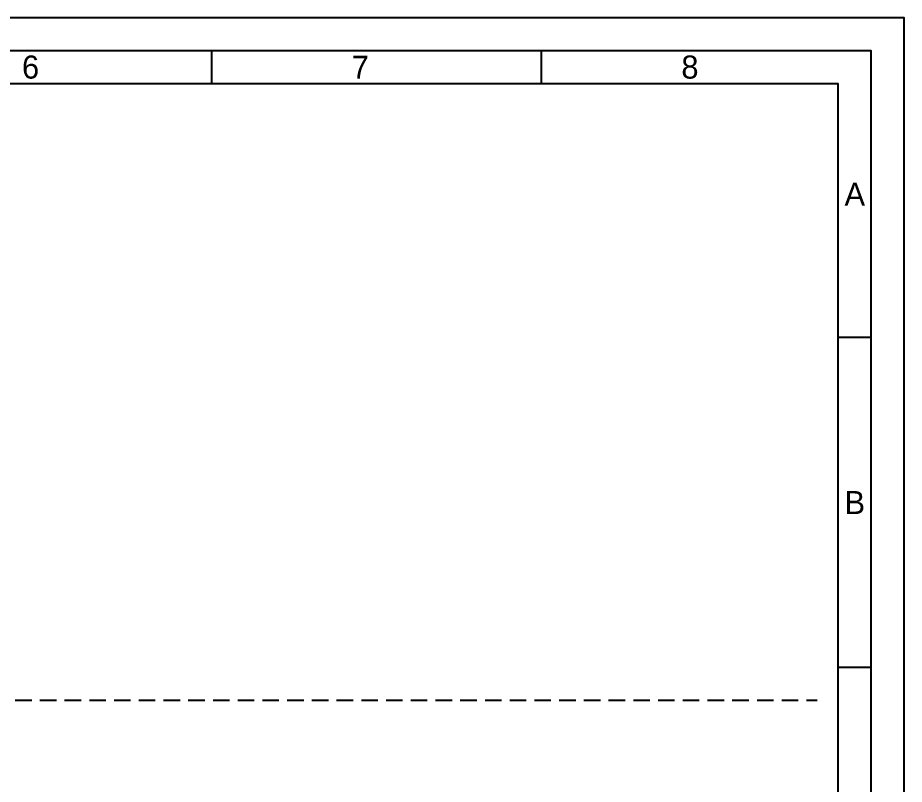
# Model space of a CAD drawing. Header units: millimetres. Extents: x 132530 to 133404, y 33424 to 34046.
# Drawn here: x 133269.4 to 133403.9, y 33605 to 33721.2 of the extents above; entities that cross this region are included whole.
import ezdxf

# ---------------------------------------------------------------- set-up
doc = ezdxf.new("R2010")
doc.units = ezdxf.units.MM
doc.linetypes.add('TRAZOS', pattern=[0.75, 0.5, -0.25])
doc.layers.add('ICT', color=3, linetype='Continuous')
doc.layers.add('MAINS-Cajetin', color=73, linetype='Continuous')

# ---------------------------------------------------------------- blocks, each defined once
blk = doc.blocks.new('Formato A3')
at = {"layer": 'MAINS-Cajetin'}
for points in [[(0, 0), (420, 0), (420, 297), (0, 297)], [(15, 5), (415, 5), (415, 292), (15, 292)], [(20, 10), (410, 10), (410, 287), (20, 287)]]:
    blk.add_lwpolyline(points, close=True, dxfattribs=at)
for points in [[(315, 287), (315, 292)], [(365, 287), (365, 292)], [(415, 248.5), (410, 248.5)], [(415, 198.5), (410, 198.5)]]:
    blk.add_lwpolyline(points, dxfattribs=at)
at = {"layer": 'MAINS-Cajetin', "char_height": 3.5, "width": 4.44, "attachment_point": 5}
for s, insert in [('6', (287.5, 289.5)), ('7', (337.5, 289.5)), ('8', (387.5, 289.5)), ('A', (412.5, 270.25)), ('B', (412.5, 223.5))]:
    blk.add_mtext(s, dxfattribs=dict(at, insert=insert))

msp = doc.modelspace()

# ---------------------------------------------------------------- linework, layer by layer
at = {"layer": 'ICT', "color": 7, "linetype": 'TRAZOS', "ltscale": 5}
msp.add_line((133010.3, 33617.71), (133390.68, 33617.71), dxfattribs=at)

# ---------------------------------------------------------------- block references
at = {"layer": 'MAINS-Cajetin'}
msp.add_blockref('Formato A3', (132983.88, 33424.17), dxfattribs=at)

doc.saveas('drawing.dxf')
